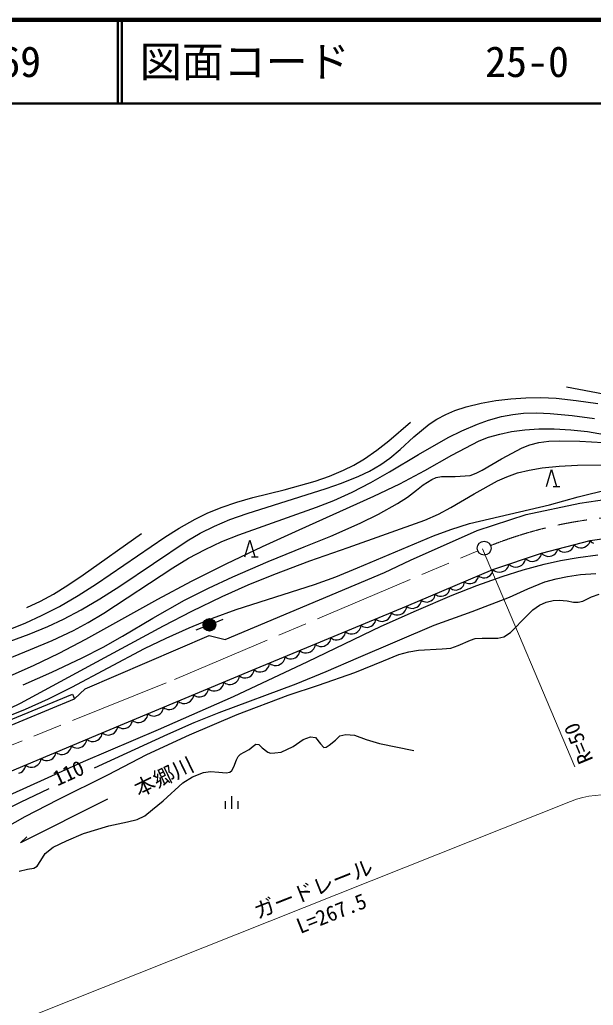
# Model space of a CAD drawing. Units: millimetres, scale not verified. Extents: x 40000 to 680000, y 20000 to 380000.
# Drawn here: x 106079 to 174394, y 262491 to 380000 of the extents above; entities that cross this region are included whole.
import ezdxf
from ezdxf.enums import TextEntityAlignment as Align

# ---------------------------------------------------------------- set-up
doc = ezdxf.new("R2010")
doc.units = ezdxf.units.MM
doc.header["$LTSCALE"] = 1000
doc.linetypes.add('CHAIN', pattern=[18.5, 12, -1.5, 3.5, -1.5])
for name, color, linetype, lineweight in [('M-BGD', 7, 'Continuous', 25), ('M-BMK', 2, 'CHAIN', 13), ('M-BMK-HTXT', 7, 'Continuous', 13), ('M-BMK-SRVR', 3, 'Continuous', 25), ('M-STR-HTXT', 7, 'Continuous', 13), ('M-TTL', 2, 'Continuous', 140), ('M-TTL-LINE', 7, 'Continuous', 50), ('M-TTL-TXT', 7, 'Continuous', 25)]:
    doc.layers.add(name, color=color, linetype=linetype, lineweight=lineweight)
doc.styles.add('ＭＳ ゴシック', font='')
doc.styles.get('ＭＳ ゴシック').set_extended_font_data('MS Gothic')

msp = doc.modelspace()

# ---------------------------------------------------------------- linework, layer by layer
at = {"layer": 'M-BGD'}
for p, q in [((168821, 324364), (169421, 326364)), ((169421, 326364), (170021, 324364)), ((169621, 324364), (170421, 324364)), ((166402, 321005), (172782, 322364)), ((172782, 322364), (177083, 322999)), ((160584, 319097), (166402, 321005)), ((152607, 315564), (160584, 319097)), ((132890, 315955), (133491, 317955)), ((133491, 317955), (134090, 315954)), ((168238, 316388), (174024, 317913)), ((172041, 317183), (172106, 317407)), ((172106, 317407), (172273, 317244)), ((173564, 317212), (173765, 317389)), ((173765, 317389), (173889, 317546)), ((173889, 317546), (173975, 317693)), ((173975, 317693), (174040, 317917)), ((174024, 317913), (177621, 318421)), ((174024, 317913), (174156, 317750)), ((174156, 317750), (174279, 317658)), ((174279, 317658), (174436, 317571)), ((162447, 314444), (168238, 316388)), ((168104, 316006), (168179, 316158)), ((168179, 316158), (168229, 316386)), ((168238, 316388), (168405, 316226)), ((168405, 316226), (168551, 316140)), ((168551, 316140), (168737, 316065)), ((169474, 316094), (169695, 316193)), ((169695, 316193), (169897, 316371)), ((169897, 316371), (170021, 316527)), ((170021, 316527), (170107, 316674)), ((170107, 316674), (170172, 316898)), ((170172, 316898), (170339, 316735)), ((170339, 316735), (170485, 316650)), ((170485, 316650), (170671, 316574)), ((170671, 316574), (170933, 316519)), ((170933, 316519), (171176, 316542)), ((171176, 316542), (171408, 316603)), ((171408, 316603), (171630, 316703)), ((171630, 316703), (171831, 316880)), ((171831, 316880), (171955, 317037)), ((171955, 317037), (172041, 317183)), ((172273, 317244), (172419, 317159)), ((172419, 317159), (172605, 317084)), ((172605, 317084), (172867, 317029)), ((172867, 317029), (173110, 317051)), ((173110, 317051), (173342, 317112)), ((173342, 317112), (173564, 317212)), ((133690, 315954), (134490, 315954)), ((149545, 314098), (152607, 315564)), ((164293, 314853), (164343, 315081)), ((164343, 315081), (164529, 314922)), ((165658, 314858), (165884, 314978)), ((165884, 314978), (166082, 315178)), ((166082, 315178), (166201, 315351)), ((166201, 315351), (166281, 315510)), ((166281, 315510), (166333, 315749)), ((166333, 315749), (166511, 315598)), ((166511, 315598), (166663, 315522)), ((166663, 315522), (166853, 315459)), ((166853, 315459), (167118, 315422)), ((167118, 315422), (167359, 315460)), ((167359, 315460), (167586, 315537)), ((167586, 315537), (167801, 315651)), ((167801, 315651), (167990, 315841)), ((167990, 315841), (168104, 316006)), ((168737, 316065), (168999, 316010)), ((168999, 316010), (169242, 316032)), ((169242, 316032), (169474, 316094)), ((130568, 306089), (149545, 314098)), ((152165, 310058), (162447, 314444)), ((162116, 313725), (162281, 313920)), ((162281, 313920), (162376, 314084)), ((162376, 314084), (162437, 314234)), ((162437, 314234), (162467, 314453)), ((162447, 314444), (162624, 314293)), ((162624, 314293), (162776, 314217)), ((162776, 314217), (162966, 314155)), ((162966, 314155), (163232, 314117)), ((163232, 314117), (163472, 314156)), ((163472, 314156), (163699, 314232)), ((163699, 314232), (163914, 314346)), ((163914, 314346), (164103, 314537)), ((164103, 314537), (164217, 314701)), ((164217, 314701), (164293, 314853)), ((164529, 314922), (164688, 314843)), ((164688, 314843), (164888, 314777)), ((164888, 314777), (165167, 314737)), ((165167, 314737), (165419, 314778)), ((165419, 314778), (165658, 314858)), ((158878, 312468), (158973, 312632)), ((158973, 312632), (159033, 312782)), ((159033, 312782), (159064, 313001)), ((159064, 313001), (159234, 312878)), ((159234, 312878), (159375, 312821)), ((159375, 312821), (159550, 312778)), ((159550, 312778), (159791, 312764)), ((159791, 312764), (160004, 312815)), ((160004, 312815), (160203, 312900)), ((160203, 312900), (160387, 313018)), ((160387, 313018), (160544, 313202)), ((160544, 313202), (160634, 313358)), ((160634, 313358), (160691, 313500)), ((160691, 313500), (160719, 313708)), ((160719, 313708), (160899, 313578)), ((160899, 313578), (161048, 313517)), ((161048, 313517), (161233, 313472)), ((161233, 313472), (161487, 313457)), ((161487, 313457), (161712, 313511)), ((161712, 313511), (161922, 313601)), ((161922, 313601), (162116, 313725)), ((155540, 311302), (155568, 311510)), ((155568, 311510), (155748, 311380)), ((156561, 311314), (156771, 311403)), ((156771, 311403), (156966, 311528)), ((156966, 311528), (157131, 311722)), ((157131, 311722), (157226, 311887)), ((157226, 311887), (157286, 312036)), ((157286, 312036), (157316, 312256)), ((157316, 312256), (157495, 312126)), ((157495, 312126), (157645, 312066)), ((157645, 312066), (157830, 312020)), ((157830, 312020), (158084, 312005)), ((158084, 312005), (158309, 312059)), ((158309, 312059), (158518, 312149)), ((158518, 312149), (158713, 312273)), ((158713, 312273), (158878, 312468)), ((174198, 311201), (175099, 311501)), ((153562, 310076), (153727, 310270)), ((153727, 310270), (153822, 310435)), ((153822, 310435), (153882, 310584)), ((153882, 310584), (153913, 310804)), ((153913, 310804), (154083, 310681)), ((154083, 310681), (154224, 310624)), ((154224, 310624), (154399, 310581)), ((154399, 310581), (154640, 310566)), ((154640, 310566), (154853, 310618)), ((154853, 310618), (155052, 310703)), ((155052, 310703), (155236, 310821)), ((155236, 310821), (155393, 311005)), ((155393, 311005), (155483, 311160)), ((155483, 311160), (155540, 311302)), ((155748, 311380), (155897, 311320)), ((155897, 311320), (156082, 311275)), ((156082, 311275), (156336, 311259)), ((156336, 311259), (156561, 311314)), ((167972, 310201), (168773, 310541)), ((168773, 310541), (169613, 310761)), ((169613, 310761), (170314, 310781)), ((170314, 310781), (171275, 310721)), ((171275, 310721), (172036, 310561)), ((172036, 310561), (172576, 310541)), ((172576, 310541), (173157, 310681)), ((173157, 310681), (174198, 311201)), ((134244, 302639), (152165, 310058)), ((150240, 308911), (150305, 309068)), ((150305, 309068), (150339, 309299)), ((150339, 309299), (150527, 309160)), ((150527, 309160), (150684, 309096)), ((150684, 309096), (150878, 309046)), ((151145, 309028), (151382, 309083)), ((151382, 309083), (151604, 309175)), ((151604, 309175), (151810, 309304)), ((151810, 309304), (151986, 309507)), ((151986, 309507), (152087, 309679)), ((152087, 309679), (152152, 309836)), ((152152, 309836), (152186, 310067)), ((152165, 310058), (152345, 309928)), ((152345, 309928), (152494, 309868)), ((152494, 309868), (152679, 309823)), ((152679, 309823), (152933, 309807)), ((152933, 309807), (153158, 309862)), ((153158, 309862), (153368, 309951)), ((153368, 309951), (153562, 310076)), ((166497, 308931), (167191, 309660)), ((167191, 309660), (167972, 310201)), ((129366, 308137), (130291, 308516)), ((148135, 307807), (148302, 307999)), ((148302, 307999), (148399, 308163)), ((148399, 308163), (148460, 308312)), ((148460, 308312), (148493, 308531)), ((148493, 308531), (148680, 308393)), ((148680, 308393), (148837, 308328)), ((148837, 308328), (149031, 308279)), ((149031, 308279), (149298, 308260)), ((149298, 308260), (149535, 308315)), ((149535, 308315), (149757, 308407)), ((149757, 308407), (149963, 308536)), ((149963, 308536), (150139, 308739)), ((150139, 308739), (150240, 308911)), ((150878, 309046), (151145, 309028)), ((164545, 306929), (166497, 308931)), ((127972, 307583), (127038, 307225)), ((144798, 306666), (144859, 306815)), ((144859, 306815), (144891, 307034)), ((144891, 307034), (145079, 306896)), ((145079, 306896), (145236, 306831)), ((145236, 306831), (145430, 306781)), ((145430, 306781), (145697, 306763)), ((145697, 306763), (145934, 306818)), ((145934, 306818), (146156, 306910)), ((146156, 306910), (146362, 307039)), ((146362, 307039), (146538, 307242)), ((146538, 307242), (146639, 307414)), ((146639, 307414), (146704, 307571)), ((146704, 307571), (146738, 307802)), ((146738, 307802), (146916, 307670)), ((146916, 307670), (147065, 307609)), ((147065, 307609), (147249, 307562)), ((147249, 307562), (147504, 307544)), ((147504, 307544), (147729, 307597)), ((147729, 307597), (147939, 307684)), ((147939, 307684), (148135, 307807)), ((163744, 306429), (164545, 306929)), ((113866, 300231), (128652, 306598)), ((128652, 306598), (130568, 306089)), ((141256, 305306), (141290, 305537)), ((141290, 305537), (141478, 305398)), ((142555, 305413), (142761, 305542)), ((142761, 305542), (142936, 305745)), ((142936, 305745), (143038, 305917)), ((143038, 305917), (143103, 306074)), ((143103, 306074), (143137, 306305)), ((143137, 306305), (143315, 306173)), ((143315, 306173), (143464, 306112)), ((143464, 306112), (143648, 306065)), ((143648, 306065), (143903, 306047)), ((143903, 306047), (144128, 306099)), ((144128, 306099), (144338, 306187)), ((144338, 306187), (144534, 306309)), ((144534, 306309), (144701, 306502)), ((144701, 306502), (144798, 306666)), ((158289, 305403), (159766, 306004)), ((159766, 306004), (160341, 306204)), ((160341, 306204), (161142, 306254)), ((161142, 306254), (163044, 306254)), ((163044, 306254), (163744, 306429)), ((139253, 304237), (139350, 304401)), ((139350, 304401), (139411, 304550)), ((139411, 304550), (139443, 304769)), ((139443, 304769), (139631, 304631)), ((139631, 304631), (139788, 304566)), ((139788, 304566), (139982, 304516)), ((139982, 304516), (140249, 304498)), ((140249, 304498), (140486, 304553)), ((140486, 304553), (140708, 304645)), ((140708, 304645), (140914, 304774)), ((140914, 304774), (141090, 304977)), ((141090, 304977), (141191, 305149)), ((141191, 305149), (141256, 305306)), ((141478, 305398), (141635, 305334)), ((141635, 305334), (141828, 305284)), ((141828, 305284), (142096, 305266)), ((142096, 305266), (142333, 305321)), ((142333, 305321), (142555, 305413)), ((151217, 304331), (152443, 304631)), ((152443, 304631), (153594, 304831)), ((153594, 304831), (156388, 304978)), ((156388, 304978), (157439, 305078)), ((157439, 305078), (158289, 305403)), ((135808, 303041), (135842, 303272)), ((135842, 303272), (136030, 303133)), ((137107, 303148), (137313, 303277)), ((137313, 303277), (137489, 303480)), ((137489, 303480), (137590, 303652)), ((137590, 303652), (137655, 303809)), ((137655, 303809), (137689, 304040)), ((137689, 304040), (137867, 303908)), ((137867, 303908), (138016, 303847)), ((138016, 303847), (138200, 303800)), ((138200, 303800), (138455, 303782)), ((138455, 303782), (138680, 303834)), ((138680, 303834), (138890, 303922)), ((138890, 303922), (139086, 304044)), ((139086, 304044), (139253, 304237)), ((145987, 302179), (149415, 303555)), ((149415, 303555), (151217, 304331)), ((115897, 294980), (134244, 302639)), ((133805, 301972), (133902, 302136)), ((133902, 302136), (133963, 302285)), ((133963, 302285), (133995, 302504)), ((133995, 302504), (134183, 302366)), ((134183, 302366), (134340, 302301)), ((134340, 302301), (134534, 302251)), ((134534, 302251), (134801, 302233)), ((134801, 302233), (135038, 302288)), ((135038, 302288), (135260, 302380)), ((135260, 302380), (135466, 302509)), ((135466, 302509), (135642, 302712)), ((135642, 302712), (135743, 302884)), ((135743, 302884), (135808, 303041)), ((136030, 303133), (136187, 303069)), ((136187, 303069), (136381, 303019)), ((136381, 303019), (136648, 303001)), ((136648, 303001), (136885, 303056)), ((136885, 303056), (137107, 303148)), ((141683, 300678), (145987, 302179)), ((130360, 300776), (130394, 301007)), ((130394, 301007), (130582, 300868)), ((130582, 300868), (130739, 300804)), ((131437, 300791), (131659, 300883)), ((131659, 300883), (131865, 301012)), ((131865, 301012), (132041, 301215)), ((132041, 301215), (132142, 301387)), ((132142, 301387), (132207, 301544)), ((132207, 301544), (132241, 301775)), ((132241, 301775), (132419, 301643)), ((132419, 301643), (132568, 301582)), ((132568, 301582), (132752, 301535)), ((132752, 301535), (133007, 301517)), ((133007, 301517), (133232, 301569)), ((133232, 301569), (133442, 301657)), ((133442, 301657), (133638, 301780)), ((133638, 301780), (133805, 301972)), ((112583, 299042), (113866, 300231)), ((128190, 299515), (128357, 299707)), ((128357, 299707), (128454, 299871)), ((128454, 299871), (128515, 300020)), ((128515, 300020), (128548, 300239)), ((128548, 300239), (128735, 300101)), ((128735, 300101), (128892, 300036)), ((128892, 300036), (129086, 299986)), ((129086, 299986), (129354, 299968)), ((129354, 299968), (129590, 300023)), ((129590, 300023), (129812, 300115)), ((129812, 300115), (130018, 300244)), ((130018, 300244), (130194, 300447)), ((130194, 300447), (130296, 300619)), ((130296, 300619), (130360, 300776)), ((130739, 300804), (130933, 300754)), ((130933, 300754), (131200, 300736)), ((131200, 300736), (131437, 300791)), ((138056, 299454), (141683, 300678)), ((85404, 288382), (112353, 299596)), ((85622, 287823), (112583, 299042)), ((112353, 299596), (112583, 299042)), ((124853, 298374), (124914, 298523)), ((124914, 298523), (124946, 298742)), ((124946, 298742), (125134, 298603)), ((125134, 298603), (125291, 298539)), ((125291, 298539), (125485, 298489)), ((125485, 298489), (125752, 298471)), ((125752, 298471), (125989, 298526)), ((125989, 298526), (126211, 298618)), ((126211, 298618), (126417, 298747)), ((126417, 298747), (126593, 298950)), ((126593, 298950), (126694, 299122)), ((126694, 299122), (126759, 299279)), ((126759, 299279), (126793, 299510)), ((126793, 299510), (126971, 299378)), ((126971, 299378), (127120, 299317)), ((127120, 299317), (127305, 299270)), ((127305, 299270), (127559, 299252)), ((127559, 299252), (127784, 299304)), ((127784, 299304), (127994, 299392)), ((127994, 299392), (128190, 299515)), ((131966, 297168), (138056, 299454)), ((122816, 297250), (122992, 297453)), ((122992, 297453), (123093, 297625)), ((123093, 297625), (123158, 297782)), ((123158, 297782), (123192, 298013)), ((123192, 298013), (123370, 297881)), ((123370, 297881), (123519, 297819)), ((123519, 297819), (123703, 297772)), ((123703, 297772), (123958, 297755)), ((123958, 297755), (124183, 297807)), ((124183, 297807), (124393, 297895)), ((124393, 297895), (124589, 298017)), ((124589, 298017), (124756, 298210)), ((124756, 298210), (124853, 298374)), ((119405, 296109), (119466, 296258)), ((119466, 296258), (119498, 296477)), ((119498, 296477), (119686, 296338)), ((119686, 296338), (119843, 296274)), ((119843, 296274), (120037, 296224)), ((120037, 296224), (120304, 296206)), ((120304, 296206), (120541, 296261)), ((120541, 296261), (120763, 296353)), ((120763, 296353), (120969, 296482)), ((120969, 296482), (121145, 296685)), ((121145, 296685), (121246, 296857)), ((121246, 296857), (121311, 297014)), ((121311, 297014), (121345, 297245)), ((121345, 297245), (121533, 297106)), ((121533, 297106), (121690, 297041)), ((121690, 297041), (121884, 296992)), ((121884, 296992), (122151, 296973)), ((122151, 296973), (122388, 297029)), ((122388, 297029), (122610, 297121)), ((122610, 297121), (122816, 297250)), ((126304, 294729), (131966, 297168)), ((92129, 284969), (115897, 294980)), ((115873, 294753), (115906, 294983)), ((115897, 294980), (116085, 294841)), ((117162, 294856), (117368, 294985)), ((117368, 294985), (117544, 295188)), ((117544, 295188), (117645, 295360)), ((117645, 295360), (117710, 295517)), ((117710, 295517), (117744, 295748)), ((117744, 295748), (117922, 295616)), ((117922, 295616), (118071, 295554)), ((118071, 295554), (118255, 295507)), ((118255, 295507), (118510, 295490)), ((118510, 295490), (118735, 295542)), ((118735, 295542), (118945, 295630)), ((118945, 295630), (119141, 295752)), ((119141, 295752), (119308, 295945)), ((119308, 295945), (119405, 296109)), ((113865, 293646), (113966, 293819)), ((113966, 293819), (114030, 293976)), ((114030, 293976), (114063, 294207)), ((114063, 294207), (114251, 294069)), ((114251, 294069), (114408, 294005)), ((114408, 294005), (114602, 293957)), ((114602, 293957), (114870, 293939)), ((114870, 293939), (115107, 293996)), ((115107, 293996), (115328, 294089)), ((115328, 294089), (115534, 294219)), ((115534, 294219), (115708, 294423)), ((115708, 294423), (115809, 294595)), ((115809, 294595), (115873, 294753)), ((116085, 294841), (116242, 294776)), ((116242, 294776), (116436, 294727)), ((116436, 294727), (116703, 294708)), ((116703, 294708), (116940, 294764)), ((116940, 294764), (117162, 294856)), ((121206, 292384), (126304, 294729)), ((138655, 293365), (139825, 294169)), ((139825, 294169), (140701, 294513)), ((140701, 294513), (141326, 294419)), ((141326, 294419), (141921, 293669)), ((142921, 293512), (143672, 294106)), ((143672, 294106), (144204, 294607)), ((144204, 294607), (144923, 294763)), ((144923, 294763), (145956, 294700)), ((145956, 294700), (147332, 294200)), ((147332, 294200), (148927, 293699)), ((110345, 292435), (110376, 292655)), ((110376, 292655), (110565, 292517)), ((111642, 292536), (111847, 292666)), ((111847, 292666), (112022, 292870)), ((112022, 292870), (112123, 293043)), ((112123, 293043), (112187, 293200)), ((112187, 293200), (112220, 293431)), ((112220, 293431), (112408, 293293)), ((112408, 293293), (112565, 293229)), ((112565, 293229), (112759, 293181)), ((112759, 293181), (113027, 293163)), ((113027, 293163), (113264, 293219)), ((113264, 293219), (113485, 293313)), ((113485, 293313), (113690, 293443)), ((113690, 293443), (113865, 293646)), ((132369, 292444), (132829, 292665)), ((132829, 292665), (133410, 293005)), ((133410, 293005), (133870, 293405)), ((133870, 293405), (134211, 293625)), ((134211, 293625), (134551, 293585)), ((134551, 293585), (134951, 293185)), ((134951, 293185), (135612, 292684)), ((135612, 292684), (135952, 292564)), ((135952, 292564), (136452, 292604)), ((136452, 292604), (137213, 292664)), ((137213, 292664), (138655, 293365)), ((141921, 293669), (142296, 293231)), ((142296, 293231), (142577, 293262)), ((142577, 293262), (142921, 293512)), ((148927, 293699), (153024, 292885)), ((108428, 291356), (108528, 291529)), ((108528, 291529), (108592, 291686)), ((108592, 291686), (108625, 291917)), ((108625, 291917), (108804, 291786)), ((108804, 291786), (108954, 291725)), ((108954, 291725), (109138, 291679)), ((109138, 291679), (109392, 291663)), ((109392, 291663), (109617, 291716)), ((109617, 291716), (109827, 291805)), ((109827, 291805), (110023, 291928)), ((110023, 291928), (110188, 292122)), ((110188, 292122), (110284, 292286)), ((110284, 292286), (110345, 292435)), ((110565, 292517), (110722, 292453)), ((110722, 292453), (110916, 292404)), ((110916, 292404), (111184, 292387)), ((111184, 292387), (111420, 292443)), ((111420, 292443), (111642, 292536)), ((116563, 289985), (121206, 292384)), ((131568, 290903), (131888, 291744)), ((131888, 291744), (132088, 292164)), ((132088, 292164), (132369, 292444)), ((106204, 290246), (106410, 290376)), ((106410, 290376), (106584, 290580)), ((106584, 290580), (106685, 290753)), ((106685, 290753), (106749, 290910)), ((106749, 290910), (106782, 291141)), ((106782, 291141), (106970, 291003)), ((106970, 291003), (107128, 290939)), ((107128, 290939), (107322, 290891)), ((107322, 290891), (107589, 290873)), ((107589, 290873), (107826, 290929)), ((107826, 290929), (108047, 291023)), ((108047, 291023), (108253, 291153)), ((108253, 291153), (108428, 291356)), ((127967, 290234), (128805, 290383)), ((128805, 290383), (129806, 290303)), ((129806, 290303), (130667, 290203)), ((130667, 290203), (131087, 290283)), ((131087, 290283), (131348, 290503)), ((131348, 290503), (131568, 290903)), ((105983, 290153), (106204, 290246)), ((110657, 287008), (116563, 289985)), ((125514, 289033), (126641, 289734)), ((126641, 289734), (127967, 290234)), ((123162, 286856), (125514, 289033)), ((116547, 287069), (106161, 281877)), ((106735, 285010), (110657, 287008)), ((121911, 285831), (123162, 286856)), ((130559, 286814), (130559, 285914)), ((131309, 287414), (131309, 285914)), ((132059, 286813), (132059, 285913)), ((120985, 285080), (121911, 285831)), ((102606, 282683), (106735, 285010)), ((116681, 283904), (118908, 284380)), ((118908, 284380), (120059, 284655)), ((120059, 284655), (120985, 285080)), ((113692, 282987), (116681, 283904)), ((106161, 281877), (106930, 282575)), ((110064, 281330), (111659, 282080)), ((111659, 282080), (113692, 282987)), ((109094, 280579), (110064, 281330)), ((108155, 279078), (108593, 279766)), ((108593, 279766), (109094, 280579)), ((105997, 278484), (106998, 278703)), ((106998, 278703), (107749, 278828)), ((107749, 278828), (108155, 279078))]:
    msp.add_line(p, q, dxfattribs=at)
for points in [[(171210, 336219), (180673, 334455)], [(104954, 305922), (107214, 306737), (109429, 307650), (111277, 308517), (113393, 309634), (115634, 310950), (117999, 312462), (126021, 317884), (127577, 318768), (129280, 319617), (131105, 320393), (133161, 321145), (142574, 324093), (144406, 324728), (146463, 325561), (147725, 326175), (149103, 326978), (150169, 327731), (151397, 328752), (153020, 330254), (154858, 331795), (155757, 332385), (156813, 332939), (157923, 333402), (159267, 333840), (161045, 334273), (162775, 334588), (164568, 334815), (166365, 334935), (168162, 334952), (169975, 334859), (172364, 334616), (174938, 334248)], [(103055, 303169), (107353, 304894), (109932, 305995), (112464, 307191), (114214, 308112), (116109, 309232), (124306, 314644), (126182, 315783), (128147, 316851), (130132, 317773), (132166, 318601), (141438, 321882), (143485, 322694), (145667, 323682), (147889, 324831), (150134, 326113), (153577, 328180), (157115, 330182), (158753, 330998), (160605, 331796), (161924, 332263), (163455, 332686), (164815, 332942), (166067, 333077), (167661, 333123), (169267, 333061), (171883, 332806), (174545, 332439)], [(104747, 307272), (106786, 308080), (108678, 308947), (110798, 310036), (113036, 311340), (115228, 312740), (123364, 318307), (125066, 319378), (126981, 320455), (128412, 321152), (130055, 321832), (131932, 322478), (133853, 323026), (137566, 323957), (141265, 324988), (142971, 325581), (144627, 326274), (145868, 326896), (147138, 327649), (148608, 328671), (150026, 329784), (152620, 332019)], [(98907, 299104), (107717, 303006), (110774, 304490), (113953, 306152), (122530, 310893), (126547, 313041), (130651, 315120), (134981, 317193), (139351, 319173), (148274, 323205), (151334, 324677), (154350, 326244), (157536, 328067), (160809, 329789), (161932, 330209), (163282, 330597), (164662, 330883), (166261, 331096), (167927, 331205), (169731, 331213), (171730, 331102), (173721, 330890), (183363, 329207)], [(106489, 300711), (109905, 302214), (113523, 303924), (116012, 305207), (118314, 306503), (121925, 308651), (125713, 310785), (128562, 312233), (131460, 313590), (135686, 315419), (139959, 317157), (143148, 318443), (146631, 319963), (148828, 321062), (151094, 322312), (152274, 323086), (153324, 323898), (154134, 324542), (155146, 325182), (155681, 325403), (156332, 325542), (157941, 325546), (159711, 325668), (160458, 325936), (161179, 326304), (163450, 327646), (165923, 328971), (166843, 329319), (167916, 329588), (169102, 329732), (170314, 329772), (172798, 329740), (175591, 329593)], [(103659, 297301), (106182, 298525), (114732, 303151), (123200, 307744), (126578, 309493), (130181, 311238), (133286, 312621), (136344, 313871), (140650, 315479), (145183, 317059), (154325, 320314), (155966, 321056), (157430, 321829), (160198, 323482), (162995, 325033), (164083, 325512), (165387, 325960), (166739, 326296), (168321, 326566), (170333, 326774), (172521, 326892), (175321, 326920)], [(97652, 294139), (106756, 297789), (109486, 299024), (112291, 300411), (120946, 305013), (123516, 306273), (126255, 307501), (129035, 308634), (131848, 309671), (141182, 312658), (143729, 313580), (146329, 314630), (155360, 318468), (157418, 319233), (159648, 319945), (169195, 322146), (172596, 323113), (176289, 324043), (177662, 324237), (178913, 324304), (180708, 324237), (182512, 324065), (182595, 324057)], [(106911, 309914), (108544, 310673), (110119, 311518), (111816, 312569), (113628, 313817), (120581, 318729)], [(70999, 274308), (79784, 277275), (84141, 278751), (88454, 280323), (92170, 281806), (96031, 283462), (104834, 287558), (113692, 291551), (122598, 295355), (131557, 299327), (140391, 303495), (149146, 307683), (153335, 309574), (157574, 311374), (160533, 312539), (163553, 313615), (166036, 314398), (168547, 315080), (170499, 315525), (172582, 315888), (174954, 316179)], [(114997, 290816), (123736, 294836), (126851, 296196), (129822, 297383), (138997, 300832), (142585, 302287), (146438, 303962), (155448, 307818), (159950, 309434), (164410, 311144), (166600, 312144), (168634, 312962), (169961, 313345), (171313, 313624), (172885, 313835), (174683, 313955)], [(74010, 266375), (75436, 267065), (77153, 268012), (78651, 268995), (80096, 270065), (83522, 272851), (86862, 275425), (89174, 277006), (91709, 278611), (100054, 283524), (103042, 285145), (106151, 286716), (109602, 288354)]]:
    msp.add_lwpolyline(points, dxfattribs=at)
for radius in [750, 660, 570, 480, 390, 300, 210, 120, 30]:
    msp.add_circle((128672, 307852), radius, dxfattribs=at)
at = {"layer": 'M-BMK'}
for p, q in [((124499, 301347), (160641, 316666)), ((95231, 289512), (124499, 301347))]:
    msp.add_line(p, q, dxfattribs=at)
msp.add_arc((180714, 270862), 50005, 82.68093, 111.76085, dxfattribs=at)
at = {"layer": 'M-BMK-HTXT'}
msp.add_line((172204, 290939), (161200, 316902), dxfattribs=at)
at = {"layer": 'M-BMK-SRVR'}
msp.add_circle((161406, 316990), 831, dxfattribs=at)
at = {"layer": 'M-STR-HTXT'}
msp.add_line((102088, 259078), (171682, 286792), dxfattribs=at)
msp.add_arc((175752, 276572), 11001, 346.49669, 111.71431, dxfattribs=at)
at = {"layer": 'M-TTL'}
msp.add_line((680000, 380000), (40000, 380000), dxfattribs=at)
at = {"layer": 'M-TTL-LINE'}
for p, q in [((117750, 380000), (117750, 370000)), ((118250, 380000), (118250, 370000)), ((40000, 370000), (680000, 370000))]:
    msp.add_line(p, q, dxfattribs=at)

# ---------------------------------------------------------------- texts
at = {"layer": 'M-BGD', "style": 'ＭＳ ゴシック'}
for s, rotation, p in [('110', 24.494, (110791, 288081)), ('本郷川', 25.694, (120495, 286798))]:
    msp.add_text(s, height=1833, rotation=rotation, dxfattribs=at).set_placement(p, align=Align.BOTTOM_LEFT)
at = {"layer": 'M-BMK-HTXT', "style": 'ＭＳ ゴシック'}
msp.add_text('R=50', height=1833, rotation=112.594, dxfattribs=at).set_placement((174926, 291976), align=Align.BOTTOM_LEFT)
at = {"layer": 'M-STR-HTXT', "style": 'ＭＳ ゴシック'}
for s, p in [('ガードレール', (134622, 272249)), ('L=267.5', (139692, 270476))]:
    msp.add_text(s, height=1833, rotation=21.694, dxfattribs=at).set_placement(p, align=Align.BOTTOM_LEFT)
at = {"layer": 'M-TTL-TXT', "style": 'ＭＳ ゴシック'}
for s, p in [('069', (101142, 375000)), ('図面コード', (120380, 375000)), ('25-0', (161521, 375000))]:
    msp.add_text(s, height=3666, dxfattribs=at).set_placement(p, align=Align.MIDDLE_LEFT)

doc.saveas('drawing.dxf')
